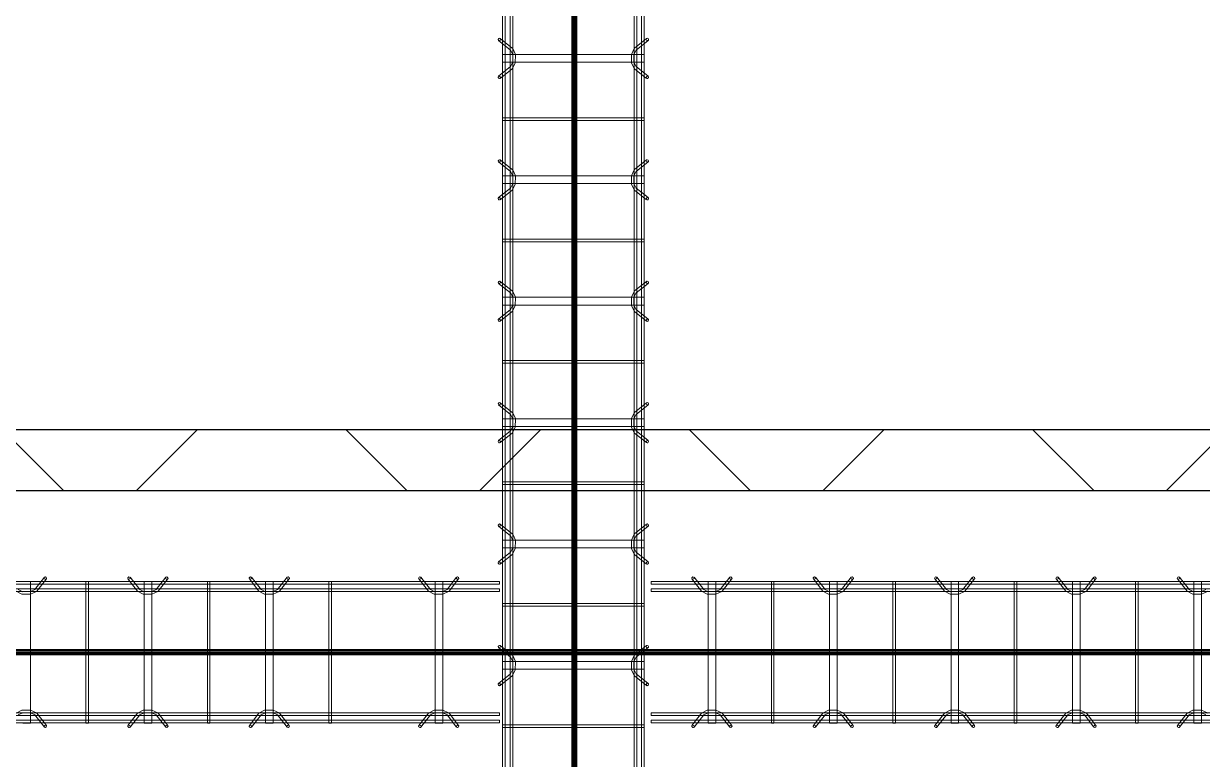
# Model space of a CAD drawing. Header units: inches. Extents: x -19229 to -222, y -6301 to 12387.
# Drawn here: x -3045.3 to -2928.7, y 11398.2 to 11470.9 of the extents above; entities that cross this region are included whole.
import ezdxf

# ---------------------------------------------------------------- set-up
doc = ezdxf.new("R2010")
doc.units = ezdxf.units.IN
doc.header["$MEASUREMENT"] = 0
for name, color, linetype, lineweight in [('A-GENM', 13, 'Continuous', 9), ('A-WALL-PATT', 111, 'Continuous', 25), ('S-BEAM', 12, 'Continuous', 9), ('S-FNDN', 32, 'Continuous', 9)]:
    doc.layers.add(name, color=color, linetype=linetype, lineweight=lineweight)

# ---------------------------------------------------------------- blocks, each defined once
blk = doc.blocks.new('Dowel bar assembly - Dowel bar assembly-669756-SLAB ON GROUND JOINTS')
at = {"layer": 'S-BEAM'}
for p, q in [((1505.18, 1.19), (1504.23, 2.39)), ((1507.76, 2.39), (1506.81, 1.19)), ((1517.18, 1.19), (1516.23, 2.39)), ((1519.76, 2.39), (1518.81, 1.19)), ((1529.18, 1.19), (1528.23, 2.39)), ((1531.76, 2.39), (1530.81, 1.19)), ((1541.18, 1.19), (1540.23, 2.39)), ((1543.76, 2.39), (1542.81, 1.19)), ((1553.18, 1.19), (1552.23, 2.39)), ((1555.76, 2.39), (1554.81, 1.19)), ((1565.18, 1.19), (1564.23, 2.39)), ((1567.76, 2.39), (1566.81, 1.19)), ((2175, 1.98), (0, 1.98)), ((0, 1.72), (2175, 1.72)), ((2175, 1.25), (0, 1.25)), ((1499.87, 1.99), (1499.87, -12.01)), ((1500.13, 1.99), (1499.87, 1.99)), ((1499.87, 1.99), (1500.13, 1.99)), ((1500.13, -12.01), (1500.13, 1.99)), ((1504.02, 2.23), (1504.97, 1.03)), ((1505.62, 1.99), (1505.62, -12.01)), ((1506.38, 1.99), (1505.62, 1.99)), ((1505.62, 1.99), (1506.38, 1.99)), ((1506.38, -12.01), (1506.38, 1.99)), ((1507.01, 1.03), (1507.96, 2.23)), ((1511.87, 1.99), (1511.87, -12.01)), ((1512.13, 1.99), (1511.87, 1.99)), ((1511.87, 1.99), (1512.13, 1.99)), ((1512.13, -12.01), (1512.13, 1.99)), ((1516.02, 2.23), (1516.97, 1.03)), ((1517.62, 1.99), (1517.62, -12.01)), ((1518.38, 1.99), (1517.62, 1.99)), ((1517.62, 1.99), (1518.38, 1.99)), ((1518.38, -12.01), (1518.38, 1.99)), ((1519.01, 1.03), (1519.96, 2.23)), ((1523.87, 1.99), (1523.87, -12.01)), ((1524.13, 1.99), (1523.87, 1.99)), ((1523.87, 1.99), (1524.13, 1.99)), ((1524.13, -12.01), (1524.13, 1.99)), ((1528.02, 2.23), (1528.97, 1.03)), ((1529.62, 1.99), (1529.62, -12.01)), ((1530.38, 1.99), (1529.62, 1.99)), ((1529.62, 1.99), (1530.38, 1.99)), ((1530.38, -12.01), (1530.38, 1.99)), ((1531.01, 1.03), (1531.96, 2.23)), ((1535.87, 1.99), (1535.87, -12.01)), ((1536.13, 1.99), (1535.87, 1.99)), ((1535.87, 1.99), (1536.13, 1.99)), ((1536.13, -12.01), (1536.13, 1.99)), ((1540.02, 2.23), (1540.97, 1.03)), ((1541.62, 1.99), (1541.62, -12.01)), ((1542.38, 1.99), (1541.62, 1.99)), ((1541.62, 1.99), (1542.38, 1.99)), ((1542.38, -12.01), (1542.38, 1.99)), ((1543.01, 1.03), (1543.96, 2.23)), ((1547.87, 1.99), (1547.87, -12.01)), ((1548.13, 1.99), (1547.87, 1.99)), ((1547.87, 1.99), (1548.13, 1.99)), ((1548.13, -12.01), (1548.13, 1.99)), ((1552.02, 2.23), (1552.97, 1.03)), ((1553.62, 1.99), (1553.62, -12.01)), ((1554.38, 1.99), (1553.62, 1.99)), ((1553.62, 1.99), (1554.38, 1.99)), ((1554.38, -12.01), (1554.38, 1.99)), ((1555.01, 1.03), (1555.96, 2.23)), ((1559.87, 1.99), (1559.87, -12.01)), ((1560.13, 1.99), (1559.87, 1.99)), ((1559.87, 1.99), (1560.13, 1.99)), ((1560.13, -12.01), (1560.13, 1.99)), ((1564.02, 2.23), (1564.97, 1.03)), ((1565.62, 1.99), (1565.62, -12.01)), ((1566.38, 1.99), (1565.62, 1.99)), ((1565.62, 1.99), (1566.38, 1.99)), ((1566.38, -12.01), (1566.38, 1.99)), ((1567.01, 1.03), (1567.96, 2.23)), ((0, 0.99), (2175, 0.99)), ((2175, -11.01), (0, -11.01)), ((0, -11.27), (2175, -11.27)), ((1504.97, -11.05), (1504.02, -12.25)), ((1504.23, -12.41), (1505.18, -11.21)), ((1506.81, -11.21), (1507.76, -12.41)), ((1507.96, -12.25), (1507.01, -11.05)), ((1516.97, -11.05), (1516.02, -12.25)), ((1516.23, -12.41), (1517.18, -11.21)), ((1518.81, -11.21), (1519.76, -12.41)), ((1519.96, -12.25), (1519.01, -11.05)), ((1528.97, -11.05), (1528.02, -12.25)), ((1528.23, -12.41), (1529.18, -11.21)), ((1530.81, -11.21), (1531.76, -12.41)), ((1531.96, -12.25), (1531.01, -11.05)), ((1540.97, -11.05), (1540.02, -12.25)), ((1540.23, -12.41), (1541.18, -11.21)), ((1542.81, -11.21), (1543.76, -12.41)), ((1543.96, -12.25), (1543.01, -11.05)), ((1552.97, -11.05), (1552.02, -12.25)), ((1552.23, -12.41), (1553.18, -11.21)), ((1554.81, -11.21), (1555.76, -12.41)), ((1555.96, -12.25), (1555.01, -11.05)), ((1564.97, -11.05), (1564.02, -12.25)), ((1564.23, -12.41), (1565.18, -11.21)), ((1566.81, -11.21), (1567.76, -12.41)), ((1567.96, -12.25), (1567.01, -11.05)), ((2175, -11.74), (0, -11.74)), ((0, -12), (2175, -12)), ((1500.13, -12.01), (1499.87, -12.01)), ((1499.87, -12.01), (1500.13, -12.01)), ((1506.38, -12.01), (1505.62, -12.01)), ((1505.62, -12.01), (1506.38, -12.01)), ((1512.13, -12.01), (1511.87, -12.01)), ((1511.87, -12.01), (1512.13, -12.01)), ((1518.38, -12.01), (1517.62, -12.01)), ((1517.62, -12.01), (1518.38, -12.01)), ((1524.13, -12.01), (1523.87, -12.01)), ((1523.87, -12.01), (1524.13, -12.01)), ((1530.38, -12.01), (1529.62, -12.01)), ((1529.62, -12.01), (1530.38, -12.01)), ((1536.13, -12.01), (1535.87, -12.01)), ((1535.87, -12.01), (1536.13, -12.01)), ((1542.38, -12.01), (1541.62, -12.01)), ((1541.62, -12.01), (1542.38, -12.01)), ((1548.13, -12.01), (1547.87, -12.01)), ((1547.87, -12.01), (1548.13, -12.01)), ((1554.38, -12.01), (1553.62, -12.01)), ((1553.62, -12.01), (1554.38, -12.01)), ((1560.13, -12.01), (1559.87, -12.01)), ((1559.87, -12.01), (1560.13, -12.01)), ((1566.38, -12.01), (1565.62, -12.01)), ((1565.62, -12.01), (1566.38, -12.01))]:
    blk.add_line(p, q, dxfattribs=at)
at = {"layer": 'S-BEAM', "flags": 128}
for points in [[(1505.18, 1.19), (1505.62, 0.97), (1506.38, 0.98), (1506.81, 1.19)], [(1517.18, 1.19), (1517.62, 0.97), (1518.38, 0.98), (1518.81, 1.19)], [(1529.18, 1.19), (1529.62, 0.97), (1530.38, 0.98), (1530.81, 1.19)], [(1541.18, 1.19), (1541.62, 0.97), (1542.38, 0.98), (1542.81, 1.19)], [(1553.18, 1.19), (1553.62, 0.97), (1554.38, 0.98), (1554.81, 1.19)], [(1565.18, 1.19), (1565.62, 0.97), (1566.38, 0.98), (1566.81, 1.19)], [(1504.97, 1.03), (1505.53, 0.73), (1506.39, 0.72), (1506.97, 0.99), (1507.01, 1.03)], [(1516.97, 1.03), (1517.53, 0.73), (1518.39, 0.72), (1518.97, 0.99), (1519.01, 1.03)], [(1528.97, 1.03), (1529.53, 0.73), (1530.39, 0.72), (1530.97, 0.99), (1531.01, 1.03)], [(1540.97, 1.03), (1541.53, 0.73), (1542.39, 0.72), (1542.97, 0.99), (1543.01, 1.03)], [(1552.97, 1.03), (1553.53, 0.73), (1554.39, 0.72), (1554.97, 0.99), (1555.01, 1.03)], [(1564.97, 1.03), (1565.53, 0.73), (1566.39, 0.72), (1566.97, 0.99), (1567.01, 1.03)], [(1504.97, -11.05), (1505.53, -10.75), (1506.39, -10.74), (1506.97, -11.01), (1507.01, -11.05)], [(1505.18, -11.21), (1505.62, -10.99), (1506.38, -11), (1506.81, -11.21)], [(1516.97, -11.05), (1517.53, -10.75), (1518.39, -10.74), (1518.97, -11.01), (1519.01, -11.05)], [(1517.18, -11.21), (1517.62, -10.99), (1518.38, -11), (1518.81, -11.21)], [(1528.97, -11.05), (1529.53, -10.75), (1530.39, -10.74), (1530.97, -11.01), (1531.01, -11.05)], [(1529.18, -11.21), (1529.62, -10.99), (1530.38, -11), (1530.81, -11.21)], [(1540.97, -11.05), (1541.53, -10.75), (1542.39, -10.74), (1542.97, -11.01), (1543.01, -11.05)], [(1541.18, -11.21), (1541.62, -10.99), (1542.38, -11), (1542.81, -11.21)], [(1552.97, -11.05), (1553.53, -10.75), (1554.39, -10.74), (1554.97, -11.01), (1555.01, -11.05)], [(1553.18, -11.21), (1553.62, -10.99), (1554.38, -11), (1554.81, -11.21)], [(1564.97, -11.05), (1565.53, -10.75), (1566.39, -10.74), (1566.97, -11.01), (1567.01, -11.05)], [(1565.18, -11.21), (1565.62, -10.99), (1566.38, -11), (1566.81, -11.21)]]:
    blk.add_lwpolyline(points, dxfattribs=at)
at = {"layer": 'S-BEAM'}
for centre, major_axis, start_param, end_param in [((1504.12, 2.31), (0.101, 0.08), 5.709265, 8.850858), ((1504.12, 2.31), (0.101, 0.08), 2.567673, 5.709265), ((1507.86, 2.31), (-0.101, 0.08), 3.715513, 6.857105), ((1507.86, 2.31), (-0.101, 0.08), 0.57392, 3.715513), ((1516.12, 2.31), (0.101, 0.08), 5.709265, 8.850858), ((1516.12, 2.31), (0.101, 0.08), 2.567673, 5.709265), ((1519.86, 2.31), (-0.101, 0.08), 3.715513, 6.857105), ((1519.86, 2.31), (-0.101, 0.08), 0.57392, 3.715513), ((1528.12, 2.31), (0.101, 0.08), 5.709265, 8.850858), ((1528.12, 2.31), (0.101, 0.08), 2.567673, 5.709265), ((1531.86, 2.31), (-0.101, 0.08), 3.715513, 6.857105), ((1531.86, 2.31), (-0.101, 0.08), 0.57392, 3.715513), ((1540.12, 2.31), (0.101, 0.08), 5.709265, 8.850858), ((1540.12, 2.31), (0.101, 0.08), 2.567673, 5.709265), ((1543.86, 2.31), (-0.101, 0.08), 3.715513, 6.857105), ((1543.86, 2.31), (-0.101, 0.08), 0.57392, 3.715513), ((1552.12, 2.31), (0.101, 0.08), 5.709265, 8.850858), ((1552.12, 2.31), (0.101, 0.08), 2.567673, 5.709265), ((1555.86, 2.31), (-0.101, 0.08), 3.715513, 6.857105), ((1555.86, 2.31), (-0.101, 0.08), 0.57392, 3.715513), ((1564.12, 2.31), (0.101, 0.08), 5.709265, 8.850858), ((1564.12, 2.31), (0.101, 0.08), 2.567673, 5.709265), ((1567.86, 2.31), (-0.101, 0.08), 3.715513, 6.857105), ((1567.86, 2.31), (-0.101, 0.08), 0.57392, 3.715513), ((1504.12, -12.33), (-0.101, 0.08), 3.715513, 6.857105), ((1504.12, -12.33), (-0.101, 0.08), 0.57392, 3.715513), ((1507.86, -12.33), (0.101, 0.08), 5.709265, 8.850858), ((1507.86, -12.33), (0.101, 0.08), 2.567673, 5.709265), ((1516.12, -12.33), (-0.101, 0.08), 3.715513, 6.857105), ((1516.12, -12.33), (-0.101, 0.08), 0.57392, 3.715513), ((1519.86, -12.33), (0.101, 0.08), 5.709265, 8.850858), ((1519.86, -12.33), (0.101, 0.08), 2.567673, 5.709265), ((1528.12, -12.33), (-0.101, 0.08), 3.715513, 6.857105), ((1528.12, -12.33), (-0.101, 0.08), 0.57392, 3.715513), ((1531.86, -12.33), (0.101, 0.08), 5.709265, 8.850858), ((1531.86, -12.33), (0.101, 0.08), 2.567673, 5.709265), ((1540.12, -12.33), (-0.101, 0.08), 3.715513, 6.857105), ((1540.12, -12.33), (-0.101, 0.08), 0.57392, 3.715513), ((1543.86, -12.33), (0.101, 0.08), 5.709265, 8.850858), ((1543.86, -12.33), (0.101, 0.08), 2.567673, 5.709265), ((1552.12, -12.33), (-0.101, 0.08), 3.715513, 6.857105), ((1552.12, -12.33), (-0.101, 0.08), 0.57392, 3.715513), ((1555.86, -12.33), (0.101, 0.08), 5.709265, 8.850858), ((1555.86, -12.33), (0.101, 0.08), 2.567673, 5.709265), ((1564.12, -12.33), (-0.101, 0.08), 3.715513, 6.857105), ((1564.12, -12.33), (-0.101, 0.08), 0.57392, 3.715513), ((1567.86, -12.33), (0.101, 0.08), 5.709265, 8.850858), ((1567.86, -12.33), (0.101, 0.08), 2.567673, 5.709265)]:
    blk.add_ellipse(centre, major_axis=major_axis, ratio=0.816528, start_param=start_param, end_param=end_param, dxfattribs=at)
blk = doc.blocks.new('Dowel bar assembly - Dowel bar assembly-674113-SLAB ON GROUND JOINTS')
at = {"layer": 'S-BEAM'}
for p, q in [((5.18, 1.19), (4.23, 2.39)), ((7.76, 2.39), (6.81, 1.19)), ((17.18, 1.19), (16.23, 2.39)), ((19.76, 2.39), (18.81, 1.19)), ((29.18, 1.19), (28.23, 2.39)), ((31.76, 2.39), (30.81, 1.19)), ((41.18, 1.19), (40.23, 2.39)), ((43.76, 2.39), (42.81, 1.19)), ((53.18, 1.19), (52.23, 2.39)), ((148.9, 1.98), (0, 1.98)), ((0, 1.98), (0, 1.72)), ((0, 1.72), (0, 1.98)), ((0, 1.72), (148.9, 1.72)), ((148.9, 1.25), (0, 1.25)), ((0, 0.99), (0, 1.25)), ((0, 1.25), (0, 0.99)), ((4.02, 2.23), (4.97, 1.03)), ((5.63, 1.99), (5.63, -12.01)), ((6.38, 1.99), (5.63, 1.99)), ((5.63, 1.99), (6.38, 1.99)), ((6.38, -12.01), (6.38, 1.99)), ((7.01, 1.03), (7.96, 2.23)), ((11.87, 1.99), (11.87, -12.01)), ((12.13, 1.99), (11.87, 1.99)), ((11.87, 1.99), (12.13, 1.99)), ((12.13, -12.01), (12.13, 1.99)), ((16.02, 2.23), (16.97, 1.03)), ((17.63, 1.99), (17.63, -12.01)), ((18.38, 1.99), (17.63, 1.99)), ((17.63, 1.99), (18.38, 1.99)), ((18.38, -12.01), (18.38, 1.99)), ((19.01, 1.03), (19.96, 2.23)), ((23.87, 1.99), (23.87, -12.01)), ((24.13, 1.99), (23.87, 1.99)), ((23.87, 1.99), (24.13, 1.99)), ((24.13, -12.01), (24.13, 1.99)), ((28.02, 2.23), (28.97, 1.03)), ((29.63, 1.99), (29.63, -12.01)), ((30.38, 1.99), (29.63, 1.99)), ((29.63, 1.99), (30.38, 1.99)), ((30.38, -12.01), (30.38, 1.99)), ((31.01, 1.03), (31.96, 2.23)), ((35.87, 1.99), (35.87, -12.01)), ((36.13, 1.99), (35.87, 1.99)), ((35.87, 1.99), (36.13, 1.99)), ((36.13, -12.01), (36.13, 1.99)), ((40.02, 2.23), (40.97, 1.03)), ((41.63, 1.99), (41.63, -12.01)), ((42.38, 1.99), (41.63, 1.99)), ((41.63, 1.99), (42.38, 1.99)), ((42.38, -12.01), (42.38, 1.99)), ((43.01, 1.03), (43.96, 2.23)), ((47.87, 1.99), (47.87, -12.01)), ((48.13, 1.99), (47.87, 1.99)), ((47.87, 1.99), (48.13, 1.99)), ((48.13, -12.01), (48.13, 1.99)), ((52.02, 2.23), (52.97, 1.03)), ((53.63, 1.99), (53.63, -12.01)), ((54.38, 1.99), (53.63, 1.99)), ((53.63, 1.99), (54.38, 1.99)), ((54.38, -12.01), (54.38, 1.99)), ((0, 0.99), (148.9, 0.99)), ((148.9, -11.01), (0, -11.01)), ((0, -11.27), (0, -11.01)), ((0, -11.01), (0, -11.27)), ((0, -11.27), (148.9, -11.27)), ((4.97, -11.05), (4.02, -12.25)), ((4.23, -12.41), (5.18, -11.21)), ((6.81, -11.21), (7.76, -12.41)), ((7.96, -12.25), (7.01, -11.05)), ((16.97, -11.05), (16.02, -12.25)), ((16.23, -12.41), (17.18, -11.21)), ((18.81, -11.21), (19.76, -12.41)), ((19.96, -12.25), (19.01, -11.05)), ((28.97, -11.05), (28.02, -12.25)), ((28.23, -12.41), (29.18, -11.21)), ((30.81, -11.21), (31.76, -12.41)), ((31.96, -12.25), (31.01, -11.05)), ((40.97, -11.05), (40.02, -12.25)), ((40.23, -12.41), (41.18, -11.21)), ((42.81, -11.21), (43.76, -12.41)), ((43.96, -12.25), (43.01, -11.05)), ((52.97, -11.05), (52.02, -12.25)), ((52.23, -12.41), (53.18, -11.21)), ((148.9, -11.74), (0, -11.74)), ((0, -12), (0, -11.74)), ((0, -11.74), (0, -12)), ((0, -12), (148.9, -12)), ((6.38, -12.01), (5.63, -12.01)), ((5.63, -12.01), (6.38, -12.01)), ((12.13, -12.01), (11.87, -12.01)), ((11.87, -12.01), (12.13, -12.01)), ((18.38, -12.01), (17.63, -12.01)), ((17.63, -12.01), (18.38, -12.01)), ((24.13, -12.01), (23.87, -12.01)), ((23.87, -12.01), (24.13, -12.01)), ((30.38, -12.01), (29.63, -12.01)), ((29.63, -12.01), (30.38, -12.01)), ((36.13, -12.01), (35.87, -12.01)), ((35.87, -12.01), (36.13, -12.01)), ((42.38, -12.01), (41.63, -12.01)), ((41.63, -12.01), (42.38, -12.01)), ((48.13, -12.01), (47.87, -12.01)), ((47.87, -12.01), (48.13, -12.01)), ((54.38, -12.01), (53.63, -12.01)), ((53.63, -12.01), (54.38, -12.01))]:
    blk.add_line(p, q, dxfattribs=at)
at = {"layer": 'S-BEAM', "flags": 128}
for points in [[(5.18, 1.19), (5.62, 0.97), (6.38, 0.98), (6.81, 1.19)], [(17.18, 1.19), (17.62, 0.97), (18.38, 0.98), (18.81, 1.19)], [(29.18, 1.19), (29.62, 0.97), (30.38, 0.98), (30.81, 1.19)], [(41.18, 1.19), (41.62, 0.97), (42.38, 0.98), (42.81, 1.19)], [(53.18, 1.19), (53.62, 0.97), (54.38, 0.98), (54.81, 1.19)], [(4.97, 1.03), (5.53, 0.73), (6.39, 0.72), (6.97, 0.99), (7.01, 1.03)], [(16.97, 1.03), (17.53, 0.73), (18.39, 0.72), (18.97, 0.99), (19.01, 1.03)], [(28.97, 1.03), (29.53, 0.73), (30.39, 0.72), (30.97, 0.99), (31.01, 1.03)], [(40.97, 1.03), (41.53, 0.73), (42.39, 0.72), (42.97, 0.99), (43.01, 1.03)], [(52.97, 1.03), (53.53, 0.73), (54.39, 0.72), (54.97, 0.99), (55.01, 1.03)], [(4.97, -11.05), (5.53, -10.75), (6.39, -10.74), (6.97, -11.01), (7.01, -11.05)], [(5.18, -11.21), (5.62, -10.99), (6.38, -11), (6.81, -11.21)], [(16.97, -11.05), (17.53, -10.75), (18.39, -10.74), (18.97, -11.01), (19.01, -11.05)], [(17.18, -11.21), (17.62, -10.99), (18.38, -11), (18.81, -11.21)], [(28.97, -11.05), (29.53, -10.75), (30.39, -10.74), (30.97, -11.01), (31.01, -11.05)], [(29.18, -11.21), (29.62, -10.99), (30.38, -11), (30.81, -11.21)], [(40.97, -11.05), (41.53, -10.75), (42.39, -10.74), (42.97, -11.01), (43.01, -11.05)], [(41.18, -11.21), (41.62, -10.99), (42.38, -11), (42.81, -11.21)], [(52.97, -11.05), (53.53, -10.75), (54.39, -10.74), (54.97, -11.01), (55.01, -11.05)], [(53.18, -11.21), (53.62, -10.99), (54.38, -11), (54.81, -11.21)]]:
    blk.add_lwpolyline(points, dxfattribs=at)
at = {"layer": 'S-BEAM'}
for centre, major_axis, start_param, end_param in [((4.12, 2.31), (0.101, 0.08), 5.709265, 8.850858), ((4.12, 2.31), (0.101, 0.08), 2.567673, 5.709265), ((7.86, 2.31), (-0.101, 0.08), 3.715513, 6.857105), ((7.86, 2.31), (-0.101, 0.08), 0.57392, 3.715513), ((16.12, 2.31), (0.101, 0.08), 5.709265, 8.850858), ((16.12, 2.31), (0.101, 0.08), 2.567673, 5.709265), ((19.86, 2.31), (-0.101, 0.08), 3.715513, 6.857105), ((19.86, 2.31), (-0.101, 0.08), 0.57392, 3.715513), ((28.12, 2.31), (0.101, 0.08), 5.709265, 8.850858), ((28.12, 2.31), (0.101, 0.08), 2.567673, 5.709265), ((31.86, 2.31), (-0.101, 0.08), 3.715513, 6.857105), ((31.86, 2.31), (-0.101, 0.08), 0.57392, 3.715513), ((40.12, 2.31), (0.101, 0.08), 5.709265, 8.850858), ((40.12, 2.31), (0.101, 0.08), 2.567673, 5.709265), ((43.86, 2.31), (-0.101, 0.08), 3.715513, 6.857105), ((43.86, 2.31), (-0.101, 0.08), 0.57392, 3.715513), ((52.12, 2.31), (0.101, 0.08), 5.709265, 8.850858), ((52.12, 2.31), (0.101, 0.08), 2.567673, 5.709265), ((4.12, -12.33), (-0.101, 0.08), 3.715513, 6.857105), ((4.12, -12.33), (-0.101, 0.08), 0.57392, 3.715513), ((7.86, -12.33), (0.101, 0.08), 5.709265, 8.850858), ((7.86, -12.33), (0.101, 0.08), 2.567673, 5.709265), ((16.12, -12.33), (-0.101, 0.08), 3.715513, 6.857105), ((16.12, -12.33), (-0.101, 0.08), 0.57392, 3.715513), ((19.86, -12.33), (0.101, 0.08), 5.709265, 8.850858), ((19.86, -12.33), (0.101, 0.08), 2.567673, 5.709265), ((28.12, -12.33), (-0.101, 0.08), 3.715513, 6.857105), ((28.12, -12.33), (-0.101, 0.08), 0.57392, 3.715513), ((31.86, -12.33), (0.101, 0.08), 5.709265, 8.850858), ((31.86, -12.33), (0.101, 0.08), 2.567673, 5.709265), ((40.12, -12.33), (-0.101, 0.08), 3.715513, 6.857105), ((40.12, -12.33), (-0.101, 0.08), 0.57392, 3.715513), ((43.86, -12.33), (0.101, 0.08), 5.709265, 8.850858), ((43.86, -12.33), (0.101, 0.08), 2.567673, 5.709265), ((52.12, -12.33), (-0.101, 0.08), 3.715513, 6.857105), ((52.12, -12.33), (-0.101, 0.08), 0.57392, 3.715513)]:
    blk.add_ellipse(centre, major_axis=major_axis, ratio=0.816528, start_param=start_param, end_param=end_param, dxfattribs=at)
blk = doc.blocks.new('Dowel bar assembly - Dowel bar assembly-674226-SLAB ON GROUND JOINTS')
at = {"layer": 'S-BEAM'}
for p, q in [((103.76, 2.39), (102.81, 1.19)), ((113.18, 1.19), (112.23, 2.39)), ((115.76, 2.39), (114.81, 1.19)), ((125.18, 1.19), (124.23, 2.39)), ((127.76, 2.39), (126.81, 1.19)), ((141.93, 1.19), (140.98, 2.39)), ((144.51, 2.39), (143.56, 1.19)), ((148.75, 1.98), (0, 1.98)), ((0, 1.72), (148.75, 1.72)), ((148.75, 1.25), (0, 1.25)), ((102.38, 1.99), (101.63, 1.99)), ((101.63, 1.99), (102.38, 1.99)), ((102.38, -12.01), (102.38, 1.99)), ((103.01, 1.03), (103.96, 2.23)), ((107.87, 1.99), (107.87, -12.01)), ((108.13, 1.99), (107.87, 1.99)), ((107.87, 1.99), (108.13, 1.99)), ((108.13, -12.01), (108.13, 1.99)), ((112.02, 2.23), (112.97, 1.03)), ((113.63, 1.99), (113.63, -12.01)), ((114.38, 1.99), (113.63, 1.99)), ((113.63, 1.99), (114.38, 1.99)), ((114.38, -12.01), (114.38, 1.99)), ((115.01, 1.03), (115.96, 2.23)), ((119.87, 1.99), (119.87, -12.01)), ((120.13, 1.99), (119.87, 1.99)), ((119.87, 1.99), (120.13, 1.99)), ((120.13, -12.01), (120.13, 1.99)), ((124.02, 2.23), (124.97, 1.03)), ((125.63, 1.99), (125.63, -12.01)), ((126.38, 1.99), (125.63, 1.99)), ((125.63, 1.99), (126.38, 1.99)), ((126.38, -12.01), (126.38, 1.99)), ((127.01, 1.03), (127.96, 2.23)), ((131.87, 1.99), (131.87, -12.01)), ((132.13, 1.99), (131.87, 1.99)), ((131.87, 1.99), (132.13, 1.99)), ((132.13, -12.01), (132.13, 1.99)), ((140.77, 2.23), (141.72, 1.03)), ((142.38, 1.99), (142.38, -12.01)), ((143.13, 1.99), (142.38, 1.99)), ((142.38, 1.99), (143.13, 1.99)), ((143.13, -12.01), (143.13, 1.99)), ((143.76, 1.03), (144.71, 2.23)), ((148.75, 1.98), (148.75, 1.72)), ((148.75, 1.72), (148.75, 1.98)), ((148.75, 0.99), (148.75, 1.25)), ((148.75, 1.25), (148.75, 0.99)), ((0, 0.99), (148.75, 0.99)), ((148.75, -11.01), (0, -11.01)), ((0, -11.27), (148.75, -11.27)), ((102.81, -11.21), (103.76, -12.41)), ((103.96, -12.25), (103.01, -11.05)), ((112.97, -11.05), (112.02, -12.25)), ((112.23, -12.41), (113.18, -11.21)), ((114.81, -11.21), (115.76, -12.41)), ((115.96, -12.25), (115.01, -11.05)), ((124.97, -11.05), (124.02, -12.25)), ((124.23, -12.41), (125.18, -11.21)), ((126.81, -11.21), (127.76, -12.41)), ((127.96, -12.25), (127.01, -11.05)), ((141.72, -11.05), (140.77, -12.25)), ((140.98, -12.41), (141.93, -11.21)), ((143.56, -11.21), (144.51, -12.41)), ((144.71, -12.25), (143.76, -11.05)), ((148.75, -11.27), (148.75, -11.01)), ((148.75, -11.01), (148.75, -11.27)), ((148.75, -11.74), (0, -11.74)), ((0, -12), (148.75, -12)), ((102.38, -12.01), (101.63, -12.01)), ((101.63, -12.01), (102.38, -12.01)), ((108.13, -12.01), (107.87, -12.01)), ((107.87, -12.01), (108.13, -12.01)), ((114.38, -12.01), (113.63, -12.01)), ((113.63, -12.01), (114.38, -12.01)), ((120.13, -12.01), (119.87, -12.01)), ((119.87, -12.01), (120.13, -12.01)), ((126.38, -12.01), (125.63, -12.01)), ((125.63, -12.01), (126.38, -12.01)), ((132.13, -12.01), (131.87, -12.01)), ((131.87, -12.01), (132.13, -12.01)), ((143.13, -12.01), (142.38, -12.01)), ((142.38, -12.01), (143.13, -12.01)), ((148.75, -12), (148.75, -11.74)), ((148.75, -11.74), (148.75, -12))]:
    blk.add_line(p, q, dxfattribs=at)
at = {"layer": 'S-BEAM', "flags": 128}
for points in [[(101.18, 1.19), (101.62, 0.97), (102.38, 0.98), (102.81, 1.19)], [(113.18, 1.19), (113.62, 0.97), (114.38, 0.98), (114.81, 1.19)], [(125.18, 1.19), (125.62, 0.97), (126.38, 0.98), (126.81, 1.19)], [(141.93, 1.19), (142.37, 0.97), (143.13, 0.98), (143.56, 1.19)], [(100.97, 1.03), (101.53, 0.73), (102.39, 0.72), (102.97, 0.99), (103.01, 1.03)], [(112.97, 1.03), (113.53, 0.73), (114.39, 0.72), (114.97, 0.99), (115.01, 1.03)], [(124.97, 1.03), (125.53, 0.73), (126.39, 0.72), (126.97, 0.99), (127.01, 1.03)], [(141.72, 1.03), (142.28, 0.73), (143.14, 0.72), (143.72, 0.99), (143.76, 1.03)], [(100.97, -11.05), (101.53, -10.75), (102.39, -10.74), (102.97, -11.01), (103.01, -11.05)], [(101.18, -11.21), (101.62, -10.99), (102.38, -11), (102.81, -11.21)], [(112.97, -11.05), (113.53, -10.75), (114.39, -10.74), (114.97, -11.01), (115.01, -11.05)], [(113.18, -11.21), (113.62, -10.99), (114.38, -11), (114.81, -11.21)], [(124.97, -11.05), (125.53, -10.75), (126.39, -10.74), (126.97, -11.01), (127.01, -11.05)], [(125.18, -11.21), (125.62, -10.99), (126.38, -11), (126.81, -11.21)], [(141.72, -11.05), (142.28, -10.75), (143.14, -10.74), (143.72, -11.01), (143.76, -11.05)], [(141.93, -11.21), (142.37, -10.99), (143.13, -11), (143.56, -11.21)]]:
    blk.add_lwpolyline(points, dxfattribs=at)
at = {"layer": 'S-BEAM'}
for centre, major_axis, start_param, end_param in [((103.86, 2.31), (-0.101, 0.08), 3.715513, 6.857105), ((103.86, 2.31), (-0.101, 0.08), 0.57392, 3.715513), ((112.12, 2.31), (0.101, 0.08), 5.709265, 8.850858), ((112.12, 2.31), (0.101, 0.08), 2.567673, 5.709265), ((115.86, 2.31), (-0.101, 0.08), 3.715513, 6.857105), ((115.86, 2.31), (-0.101, 0.08), 0.57392, 3.715513), ((124.12, 2.31), (0.101, 0.08), 5.709265, 8.850858), ((124.12, 2.31), (0.101, 0.08), 2.567673, 5.709265), ((127.86, 2.31), (-0.101, 0.08), 3.715513, 6.857105), ((127.86, 2.31), (-0.101, 0.08), 0.57392, 3.715513), ((140.87, 2.31), (0.101, 0.08), 5.709265, 8.850858), ((140.87, 2.31), (0.101, 0.08), 2.567673, 5.709265), ((144.61, 2.31), (-0.101, 0.08), 3.715513, 6.857105), ((144.61, 2.31), (-0.101, 0.08), 0.57392, 3.715513), ((103.86, -12.33), (0.101, 0.08), 5.709265, 8.850858), ((103.86, -12.33), (0.101, 0.08), 2.567673, 5.709265), ((112.12, -12.33), (-0.101, 0.08), 3.715513, 6.857105), ((112.12, -12.33), (-0.101, 0.08), 0.57392, 3.715513), ((115.86, -12.33), (0.101, 0.08), 5.709265, 8.850858), ((115.86, -12.33), (0.101, 0.08), 2.567673, 5.709265), ((124.12, -12.33), (-0.101, 0.08), 3.715513, 6.857105), ((124.12, -12.33), (-0.101, 0.08), 0.57392, 3.715513), ((127.86, -12.33), (0.101, 0.08), 5.709265, 8.850858), ((127.86, -12.33), (0.101, 0.08), 2.567673, 5.709265), ((140.87, -12.33), (-0.101, 0.08), 3.715513, 6.857105), ((140.87, -12.33), (-0.101, 0.08), 0.57392, 3.715513), ((144.61, -12.33), (0.101, 0.08), 5.709265, 8.850858), ((144.61, -12.33), (0.101, 0.08), 2.567673, 5.709265)]:
    blk.add_ellipse(centre, major_axis=major_axis, ratio=0.816528, start_param=start_param, end_param=end_param, dxfattribs=at)

msp = doc.modelspace()

# ---------------------------------------------------------------- hatches: boundary and pattern name
at = {"layer": 'A-WALL-PATT', "lineweight": 9}
h = msp.add_hatch(dxfattribs=at)
h.set_pattern_fill('FP_2', color=256, style=0, pattern_type=2)
h.set_pattern_definition([(45, (0, 0), (-16.970563, 16.970563), []), (135, (0, 0), (-16.970563, -16.970563), [])])
h.paths.add_polyline_path([(-3141.69874, 11424.8019), (-3141.69874, 11430.8019), (-2819.51124, 11430.8019), (-2819.51124, 11424.8019)], flags=0)
h.paths.add_polyline_path([(-3197.88624, 11424.8019), (-3197.88624, 11430.8019), (-3191.88624, 11430.8019), (-3181.69874, 11430.8019), (-3181.69874, 11424.8019)], flags=0)

# ---------------------------------------------------------------- linework, layer by layer
at = {"layer": 'A-GENM'}
for p, q in [((-2991.08036, 9901.1894), (-2991.08036, 12077.1894)), ((-2991.02059, 12077.1894), (-2991.02059, 9901.1894)), ((-2991.02059, 12077.1894), (-2991.02059, 9901.1894)), ((-2991.00273, 12077.1894), (-2991.00273, 9901.1894)), ((-2990.99348, 9901.1894), (-2990.99348, 12077.1894)), ((-2990.98122, 9901.1894), (-2990.98122, 12077.1894)), ((-2990.98122, 12077.1894), (-2990.98122, 9901.1894)), ((-2990.91585, 9901.1894), (-2990.91585, 12077.1894)), ((-2990.86718, 9901.1894), (-2990.86718, 12077.1894)), ((-2990.7803, 12077.1894), (-2990.7803, 9901.1894)), ((-2990.66626, 9901.1894), (-2990.66626, 12077.1894)), ((-2990.66626, 9901.1894), (-2990.66626, 12077.1894)), ((-2990.65869, 9901.1894), (-2990.65869, 12077.1894)), ((-2990.65717, 9901.1894), (-2990.65717, 12077.1894)), ((-2990.62689, 12077.1894), (-2990.62689, 9901.1894)), ((-2990.62689, 12077.1894), (-2990.62689, 9901.1894)), ((-2990.57181, 9901.1894), (-2990.57181, 12077.1894)), ((-2990.57029, 9901.1894), (-2990.57029, 12077.1894)), ((-1943.13624, 11409.06785), (-3819.32374, 11409.06785)), ((-1943.13624, 11409.06633), (-3819.32374, 11409.06633)), ((-3819.32374, 11409.01125), (-1943.13624, 11409.01125)), ((-3819.32374, 11409.01125), (-1943.13624, 11409.01125)), ((-1943.13624, 11408.98097), (-3819.32374, 11408.98097)), ((-1943.13624, 11408.97945), (-3819.32374, 11408.97945)), ((-1943.13624, 11408.97188), (-3819.32374, 11408.97188)), ((-1943.13624, 11408.97188), (-3819.32374, 11408.97188)), ((-3819.32374, 11408.85784), (-1943.13624, 11408.85784)), ((-1943.13624, 11408.77096), (-3819.32374, 11408.77096)), ((-1943.13624, 11408.72229), (-3819.32374, 11408.72229)), ((-1943.13624, 11408.65692), (-3819.32374, 11408.65692)), ((-3819.32374, 11408.65692), (-1943.13624, 11408.65692)), ((-1943.13624, 11408.64465), (-3819.32374, 11408.64465)), ((-3819.32374, 11408.63541), (-1943.13624, 11408.63541)), ((-3819.32374, 11408.61755), (-1943.13624, 11408.61755)), ((-3819.32374, 11408.61755), (-1943.13624, 11408.61755)), ((-1943.13624, 11408.55777), (-3819.32374, 11408.55777))]:
    msp.add_line(p, q, dxfattribs=at)
at = {"layer": 'S-FNDN', "lineweight": 25}
for p, q in [((-2819.51124, 11430.8019), (-3141.69874, 11430.8019)), ((-3141.69874, 11424.8019), (-2813.51124, 11424.8019))]:
    msp.add_line(p, q, dxfattribs=at)

# ---------------------------------------------------------------- block references
at = {"layer": 'S-BEAM', "rotation": 89.99999999999991}
msp.add_blockref('Dowel bar assembly - Dowel bar assembly-669756-SLAB ON GROUND JOINTS', (-2995.93092, 9901.50636), dxfattribs=at)
at = {"layer": 'S-BEAM'}
for name, p in [('Dowel bar assembly - Dowel bar assembly-674226-SLAB ON GROUND JOINTS', (-3146.97008, 11413.82459)), ('Dowel bar assembly - Dowel bar assembly-674113-SLAB ON GROUND JOINTS', (-2983.22008, 11413.82459))]:
    msp.add_blockref(name, p, dxfattribs=at)

doc.saveas('drawing.dxf')
